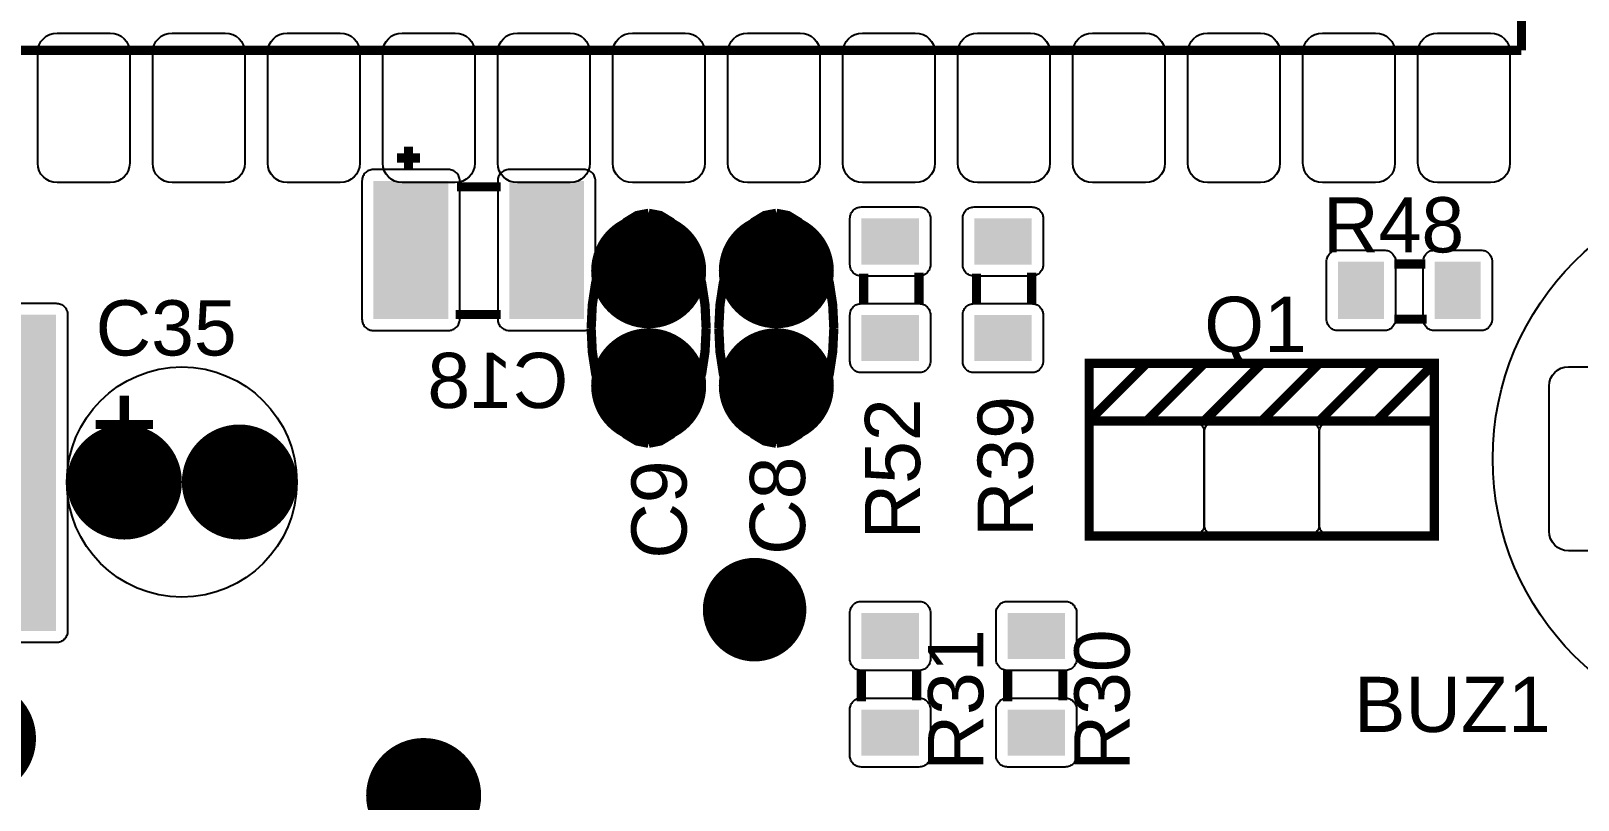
# Model space of a CAD drawing. Header units: inches. Extents: x -2.05 to 2.05, y -1.97 to 1.97.
# Drawn here: x -0.696 to 0.649, y -1.004 to -0.335 of the extents above; entities that cross this region are included whole.
import ezdxf

# ---------------------------------------------------------------- set-up
doc = ezdxf.new("R2010")
doc.units = ezdxf.units.IN
doc.layers.get('0').update_dxf_attribs({"linetype": 'CONTINUOUS'})

# ---------------------------------------------------------------- blocks, each defined once
blk = doc.blocks.new('RPAD')
blk.add_trace([(-0.5, -0.5), (-0.5, 0.5), (0.5, -0.5), (0.5, 0.5)])
blk = doc.blocks.new('EPAD')
at = {"const_width": 0.5}
blk.add_lwpolyline([(-0.25, 0, 1), (0.25, 0, 1)], format="xyb", close=True, dxfattribs=at)

msp = doc.modelspace()

# ---------------------------------------------------------------- linework, layer by layer
at = {"const_width": 0.008}
for points in [[(0.599941, 0.147896), (0.599941, -0.352104)], [(0.599941, 0.147896), (0.599941, -0.352104)], [(0.599941, 0.147896), (0.599941, -0.352104)], [(-1.400059, -0.352104), (0.599941, -0.352104)], [(-1.400059, -0.352104), (0.599941, -0.352104)], [(-1.400059, -0.352104), (0.599941, -0.352104)], [(-0.357626, -0.445766), (-0.377626, -0.445766)], [(-0.357626, -0.445766), (-0.377626, -0.445766)], [(-0.357626, -0.445766), (-0.377626, -0.445766)], [(-0.367626, -0.455766), (-0.367626, -0.435766)], [(-0.367626, -0.455766), (-0.367626, -0.435766)], [(-0.367626, -0.455766), (-0.367626, -0.435766)], [(-0.287626, -0.470766), (-0.325626, -0.470766)], [(-0.287626, -0.470766), (-0.325626, -0.470766)], [(-0.287626, -0.470766), (-0.325626, -0.470766)], [(-0.158894, -0.493781), (-0.169081, -0.495781), (-0.178519, -0.501531), (-0.187019, -0.510657), (-0.194394, -0.522781), (-0.200456, -0.537531), (-0.205019, -0.554531), (-0.207894, -0.573406), (-0.208894, -0.593781)], [(-0.158894, -0.493781), (-0.169081, -0.495781), (-0.178519, -0.501531), (-0.187019, -0.510657), (-0.194394, -0.522781), (-0.200456, -0.537531), (-0.205019, -0.554531), (-0.207894, -0.573406), (-0.208894, -0.593781)], [(-0.158894, -0.493781), (-0.169081, -0.495781), (-0.178519, -0.501531), (-0.187019, -0.510657), (-0.194394, -0.522781), (-0.200456, -0.537531), (-0.205019, -0.554531), (-0.207894, -0.573406), (-0.208894, -0.593781)], [(-0.158894, -0.493781), (-0.148706, -0.495781), (-0.139269, -0.501531), (-0.130769, -0.510657), (-0.123394, -0.522781), (-0.117331, -0.537531), (-0.112769, -0.554531), (-0.109894, -0.573406), (-0.108894, -0.593781)], [(-0.158894, -0.493781), (-0.148706, -0.495781), (-0.139269, -0.501531), (-0.130769, -0.510657), (-0.123394, -0.522781), (-0.117331, -0.537531), (-0.112769, -0.554531), (-0.109894, -0.573406), (-0.108894, -0.593781)], [(-0.158894, -0.493781), (-0.148706, -0.495781), (-0.139269, -0.501531), (-0.130769, -0.510657), (-0.123394, -0.522781), (-0.117331, -0.537531), (-0.112769, -0.554531), (-0.109894, -0.573406), (-0.108894, -0.593781)], [(-0.047894, -0.493781), (-0.058081, -0.495781), (-0.067519, -0.501531), (-0.076019, -0.510657), (-0.083394, -0.522781), (-0.089456, -0.537531), (-0.094019, -0.554531), (-0.096894, -0.573406), (-0.097894, -0.593781)], [(-0.047894, -0.493781), (-0.058081, -0.495781), (-0.067519, -0.501531), (-0.076019, -0.510657), (-0.083394, -0.522781), (-0.089456, -0.537531), (-0.094019, -0.554531), (-0.096894, -0.573406), (-0.097894, -0.593781)], [(-0.047894, -0.493781), (-0.058081, -0.495781), (-0.067519, -0.501531), (-0.076019, -0.510657), (-0.083394, -0.522781), (-0.089456, -0.537531), (-0.094019, -0.554531), (-0.096894, -0.573406), (-0.097894, -0.593781)], [(-0.047894, -0.493781), (-0.037706, -0.495781), (-0.028269, -0.501531), (-0.019769, -0.510657), (-0.012394, -0.522781), (-0.006331, -0.537531), (-0.001769, -0.554531), (0.001106, -0.573406), (0.002106, -0.593781)], [(-0.047894, -0.493781), (-0.037706, -0.495781), (-0.028269, -0.501531), (-0.019769, -0.510657), (-0.012394, -0.522781), (-0.006331, -0.537531), (-0.001769, -0.554531), (0.001106, -0.573406), (0.002106, -0.593781)], [(-0.047894, -0.493781), (-0.037706, -0.495781), (-0.028269, -0.501531), (-0.019769, -0.510657), (-0.012394, -0.522781), (-0.006331, -0.537531), (-0.001769, -0.554531), (0.001106, -0.573406), (0.002106, -0.593781)], [(0.489469, -0.537829), (0.516469, -0.537829)], [(0.489469, -0.537829), (0.516469, -0.537829)], [(0.489469, -0.537829), (0.516469, -0.537829)], [(0.028106, -0.573348), (0.028106, -0.546348)], [(0.028106, -0.573348), (0.028106, -0.546348)], [(0.028106, -0.573348), (0.028106, -0.546348)], [(0.076106, -0.573348), (0.076106, -0.545348)], [(0.076106, -0.573348), (0.076106, -0.545348)], [(0.076106, -0.573348), (0.076106, -0.545348)], [(0.126106, -0.573348), (0.126106, -0.546348)], [(0.126106, -0.573348), (0.126106, -0.546348)], [(0.126106, -0.573348), (0.126106, -0.546348)], [(0.174106, -0.573348), (0.174106, -0.545348)], [(0.174106, -0.573348), (0.174106, -0.545348)], [(0.174106, -0.573348), (0.174106, -0.545348)], [(-0.287626, -0.581766), (-0.326626, -0.581766)], [(-0.287626, -0.581766), (-0.326626, -0.581766)], [(-0.287626, -0.581766), (-0.326626, -0.581766)], [(-0.158894, -0.693781), (-0.169081, -0.691781), (-0.178519, -0.686031), (-0.187019, -0.676906), (-0.194394, -0.664781), (-0.200456, -0.650031), (-0.205019, -0.633031), (-0.207894, -0.614157), (-0.208894, -0.593781)], [(-0.158894, -0.693781), (-0.169081, -0.691781), (-0.178519, -0.686031), (-0.187019, -0.676906), (-0.194394, -0.664781), (-0.200456, -0.650031), (-0.205019, -0.633031), (-0.207894, -0.614157), (-0.208894, -0.593781)], [(-0.158894, -0.693781), (-0.169081, -0.691781), (-0.178519, -0.686031), (-0.187019, -0.676906), (-0.194394, -0.664781), (-0.200456, -0.650031), (-0.205019, -0.633031), (-0.207894, -0.614157), (-0.208894, -0.593781)], [(-0.158894, -0.693781), (-0.148706, -0.691781), (-0.139269, -0.686031), (-0.130769, -0.676906), (-0.123394, -0.664781), (-0.117331, -0.650031), (-0.112769, -0.633031), (-0.109894, -0.614157), (-0.108894, -0.593781)], [(-0.158894, -0.693781), (-0.148706, -0.691781), (-0.139269, -0.686031), (-0.130769, -0.676906), (-0.123394, -0.664781), (-0.117331, -0.650031), (-0.112769, -0.633031), (-0.109894, -0.614157), (-0.108894, -0.593781)], [(-0.158894, -0.693781), (-0.148706, -0.691781), (-0.139269, -0.686031), (-0.130769, -0.676906), (-0.123394, -0.664781), (-0.117331, -0.650031), (-0.112769, -0.633031), (-0.109894, -0.614157), (-0.108894, -0.593781)], [(-0.047894, -0.693781), (-0.058081, -0.691781), (-0.067519, -0.686031), (-0.076019, -0.676906), (-0.083394, -0.664781), (-0.089456, -0.650031), (-0.094019, -0.633031), (-0.096894, -0.614157), (-0.097894, -0.593781)], [(-0.047894, -0.693781), (-0.058081, -0.691781), (-0.067519, -0.686031), (-0.076019, -0.676906), (-0.083394, -0.664781), (-0.089456, -0.650031), (-0.094019, -0.633031), (-0.096894, -0.614157), (-0.097894, -0.593781)], [(-0.047894, -0.693781), (-0.058081, -0.691781), (-0.067519, -0.686031), (-0.076019, -0.676906), (-0.083394, -0.664781), (-0.089456, -0.650031), (-0.094019, -0.633031), (-0.096894, -0.614157), (-0.097894, -0.593781)], [(-0.047894, -0.693781), (-0.037706, -0.691781), (-0.028269, -0.686031), (-0.019769, -0.676906), (-0.012394, -0.664781), (-0.006331, -0.650031), (-0.001769, -0.633031), (0.001106, -0.614157), (0.002106, -0.593781)], [(-0.047894, -0.693781), (-0.037706, -0.691781), (-0.028269, -0.686031), (-0.019769, -0.676906), (-0.012394, -0.664781), (-0.006331, -0.650031), (-0.001769, -0.633031), (0.001106, -0.614157), (0.002106, -0.593781)], [(-0.047894, -0.693781), (-0.037706, -0.691781), (-0.028269, -0.686031), (-0.019769, -0.676906), (-0.012394, -0.664781), (-0.006331, -0.650031), (-0.001769, -0.633031), (0.001106, -0.614157), (0.002106, -0.593781)], [(0.489469, -0.585829), (0.517469, -0.585829)], [(0.489469, -0.585829), (0.517469, -0.585829)], [(0.489469, -0.585829), (0.517469, -0.585829)], [(0.224106, -0.674348), (0.224106, -0.624348), (0.524106, -0.624348), (0.524106, -0.674348)], [(0.224106, -0.674348), (0.274106, -0.624348)], [(0.224106, -0.674348), (0.224106, -0.624348), (0.524106, -0.624348), (0.524106, -0.674348)], [(0.224106, -0.674348), (0.274106, -0.624348)], [(0.224106, -0.674348), (0.224106, -0.624348), (0.524106, -0.624348), (0.524106, -0.674348)], [(0.224106, -0.674348), (0.274106, -0.624348)], [(0.274106, -0.674348), (0.324106, -0.624348)], [(0.274106, -0.674348), (0.324106, -0.624348)], [(0.274106, -0.674348), (0.324106, -0.624348)], [(0.324106, -0.674348), (0.374106, -0.624348)], [(0.324106, -0.674348), (0.374106, -0.624348)], [(0.324106, -0.674348), (0.374106, -0.624348)], [(0.374106, -0.674348), (0.424106, -0.624348)], [(0.374106, -0.674348), (0.424106, -0.624348)], [(0.374106, -0.674348), (0.424106, -0.624348)], [(0.424106, -0.674348), (0.474106, -0.624348)], [(0.424106, -0.674348), (0.474106, -0.624348)], [(0.424106, -0.674348), (0.474106, -0.624348)], [(0.474106, -0.674348), (0.524106, -0.624348)], [(0.474106, -0.674348), (0.524106, -0.624348)], [(0.474106, -0.674348), (0.524106, -0.624348)], [(-0.614697, -0.652443), (-0.614697, -0.702443)], [(-0.614697, -0.652443), (-0.614697, -0.702443)], [(-0.614697, -0.652443), (-0.614697, -0.702443)], [(0.224106, -0.774348), (0.524106, -0.774348), (0.524106, -0.674348), (0.224106, -0.674348), (0.224106, -0.774348)], [(0.224106, -0.774348), (0.524106, -0.774348), (0.524106, -0.674348), (0.224106, -0.674348), (0.224106, -0.774348)], [(0.224106, -0.774348), (0.524106, -0.774348), (0.524106, -0.674348), (0.224106, -0.674348), (0.224106, -0.774348)], [(-0.639697, -0.677443), (-0.589697, -0.677443)], [(-0.639697, -0.677443), (-0.589697, -0.677443)], [(-0.639697, -0.677443), (-0.589697, -0.677443)], [(0.026043, -0.890215), (0.026043, -0.918215)], [(0.026043, -0.890215), (0.026043, -0.918215)], [(0.026043, -0.890215), (0.026043, -0.918215)], [(0.074043, -0.890215), (0.074043, -0.917215)], [(0.074043, -0.890215), (0.074043, -0.917215)], [(0.074043, -0.890215), (0.074043, -0.917215)], [(0.153154, -0.890215), (0.153154, -0.918215)], [(0.153154, -0.890215), (0.153154, -0.918215)], [(0.153154, -0.890215), (0.153154, -0.918215)], [(0.201154, -0.890215), (0.201154, -0.917215)], [(0.201154, -0.890215), (0.201154, -0.917215)], [(0.201154, -0.890215), (0.201154, -0.917215)]]:
    msp.add_lwpolyline(points, dxfattribs=at)
for points in [[(-0.673059, -0.337104), (-0.627059, -0.337104), (-0.623583, -0.337443), (-0.620369, -0.338416), (-0.617478, -0.339962), (-0.614973, -0.342019), (-0.612917, -0.344523), (-0.61137, -0.347414), (-0.610397, -0.350628), (-0.610059, -0.354104), (-0.610059, -0.450104), (-0.610397, -0.45358), (-0.61137, -0.456794), (-0.612917, -0.459685), (-0.614973, -0.46219), (-0.617478, -0.464247), (-0.620369, -0.465793), (-0.623583, -0.466766), (-0.627059, -0.467104), (-0.673059, -0.467104), (-0.676535, -0.466766), (-0.679749, -0.465793), (-0.68264, -0.464247), (-0.685145, -0.46219), (-0.687202, -0.459685), (-0.688748, -0.456794), (-0.689721, -0.45358), (-0.690059, -0.450104), (-0.690059, -0.354104), (-0.689721, -0.350628), (-0.688748, -0.347414), (-0.687202, -0.344523), (-0.685145, -0.342019), (-0.68264, -0.339962), (-0.679749, -0.338416), (-0.676535, -0.337443), (-0.673059, -0.337104)], [(-0.573059, -0.337104), (-0.527059, -0.337104), (-0.523583, -0.337443), (-0.520369, -0.338416), (-0.517478, -0.339962), (-0.514973, -0.342019), (-0.512917, -0.344523), (-0.51137, -0.347414), (-0.510397, -0.350628), (-0.510059, -0.354104), (-0.510059, -0.450104), (-0.510397, -0.45358), (-0.51137, -0.456794), (-0.512917, -0.459685), (-0.514973, -0.46219), (-0.517478, -0.464247), (-0.520369, -0.465793), (-0.523583, -0.466766), (-0.527059, -0.467104), (-0.573059, -0.467104), (-0.576535, -0.466766), (-0.579749, -0.465793), (-0.58264, -0.464247), (-0.585145, -0.46219), (-0.587202, -0.459685), (-0.588748, -0.456794), (-0.589721, -0.45358), (-0.590059, -0.450104), (-0.590059, -0.354104), (-0.589721, -0.350628), (-0.588748, -0.347414), (-0.587202, -0.344523), (-0.585145, -0.342019), (-0.58264, -0.339962), (-0.579749, -0.338416), (-0.576535, -0.337443), (-0.573059, -0.337104)], [(-0.473059, -0.337104), (-0.427059, -0.337104), (-0.423583, -0.337443), (-0.420369, -0.338416), (-0.417478, -0.339962), (-0.414973, -0.342019), (-0.412917, -0.344523), (-0.41137, -0.347414), (-0.410397, -0.350628), (-0.410059, -0.354104), (-0.410059, -0.450104), (-0.410397, -0.45358), (-0.41137, -0.456794), (-0.412917, -0.459685), (-0.414973, -0.46219), (-0.417478, -0.464247), (-0.420369, -0.465793), (-0.423583, -0.466766), (-0.427059, -0.467104), (-0.473059, -0.467104), (-0.476535, -0.466766), (-0.479749, -0.465793), (-0.48264, -0.464247), (-0.485145, -0.46219), (-0.487202, -0.459685), (-0.488748, -0.456794), (-0.489721, -0.45358), (-0.490059, -0.450104), (-0.490059, -0.354104), (-0.489721, -0.350628), (-0.488748, -0.347414), (-0.487202, -0.344523), (-0.485145, -0.342019), (-0.48264, -0.339962), (-0.479749, -0.338416), (-0.476535, -0.337443), (-0.473059, -0.337104)], [(-0.373059, -0.337104), (-0.327059, -0.337104), (-0.323583, -0.337443), (-0.320369, -0.338416), (-0.317478, -0.339962), (-0.314973, -0.342019), (-0.312917, -0.344523), (-0.31137, -0.347414), (-0.310397, -0.350628), (-0.310059, -0.354104), (-0.310059, -0.450104), (-0.310397, -0.45358), (-0.31137, -0.456794), (-0.312917, -0.459685), (-0.314973, -0.46219), (-0.317478, -0.464247), (-0.320369, -0.465793), (-0.323583, -0.466766), (-0.327059, -0.467104), (-0.373059, -0.467104), (-0.376535, -0.466766), (-0.379749, -0.465793), (-0.38264, -0.464247), (-0.385145, -0.46219), (-0.387202, -0.459685), (-0.388748, -0.456794), (-0.389721, -0.45358), (-0.390059, -0.450104), (-0.390059, -0.354104), (-0.389721, -0.350628), (-0.388748, -0.347414), (-0.387202, -0.344523), (-0.385145, -0.342019), (-0.38264, -0.339962), (-0.379749, -0.338416), (-0.376535, -0.337443), (-0.373059, -0.337104)], [(-0.273059, -0.337104), (-0.227059, -0.337104), (-0.223583, -0.337443), (-0.220369, -0.338416), (-0.217478, -0.339962), (-0.214973, -0.342019), (-0.212917, -0.344523), (-0.21137, -0.347414), (-0.210397, -0.350628), (-0.210059, -0.354104), (-0.210059, -0.450104), (-0.210397, -0.45358), (-0.21137, -0.456794), (-0.212917, -0.459685), (-0.214973, -0.46219), (-0.217478, -0.464247), (-0.220369, -0.465793), (-0.223583, -0.466766), (-0.227059, -0.467104), (-0.273059, -0.467104), (-0.276535, -0.466766), (-0.279749, -0.465793), (-0.28264, -0.464247), (-0.285145, -0.46219), (-0.287202, -0.459685), (-0.288748, -0.456794), (-0.289721, -0.45358), (-0.290059, -0.450104), (-0.290059, -0.354104), (-0.289721, -0.350628), (-0.288748, -0.347414), (-0.287202, -0.344523), (-0.285145, -0.342019), (-0.28264, -0.339962), (-0.279749, -0.338416), (-0.276535, -0.337443), (-0.273059, -0.337104)], [(-0.173059, -0.337104), (-0.127059, -0.337104), (-0.123583, -0.337443), (-0.120369, -0.338416), (-0.117478, -0.339962), (-0.114973, -0.342019), (-0.112917, -0.344523), (-0.11137, -0.347414), (-0.110397, -0.350628), (-0.110059, -0.354104), (-0.110059, -0.450104), (-0.110397, -0.45358), (-0.11137, -0.456794), (-0.112917, -0.459685), (-0.114973, -0.46219), (-0.117478, -0.464247), (-0.120369, -0.465793), (-0.123583, -0.466766), (-0.127059, -0.467104), (-0.173059, -0.467104), (-0.176535, -0.466766), (-0.179749, -0.465793), (-0.18264, -0.464247), (-0.185145, -0.46219), (-0.187202, -0.459685), (-0.188748, -0.456794), (-0.189721, -0.45358), (-0.190059, -0.450104), (-0.190059, -0.354104), (-0.189721, -0.350628), (-0.188748, -0.347414), (-0.187202, -0.344523), (-0.185145, -0.342019), (-0.18264, -0.339962), (-0.179749, -0.338416), (-0.176535, -0.337443), (-0.173059, -0.337104)], [(-0.073059, -0.337104), (-0.027059, -0.337104), (-0.023583, -0.337443), (-0.020369, -0.338416), (-0.017478, -0.339962), (-0.014973, -0.342019), (-0.012917, -0.344523), (-0.01137, -0.347414), (-0.010397, -0.350628), (-0.010059, -0.354104), (-0.010059, -0.450104), (-0.010397, -0.45358), (-0.01137, -0.456794), (-0.012917, -0.459685), (-0.014973, -0.46219), (-0.017478, -0.464247), (-0.020369, -0.465793), (-0.023583, -0.466766), (-0.027059, -0.467104), (-0.073059, -0.467104), (-0.076535, -0.466766), (-0.079749, -0.465793), (-0.08264, -0.464247), (-0.085145, -0.46219), (-0.087202, -0.459685), (-0.088748, -0.456794), (-0.089721, -0.45358), (-0.090059, -0.450104), (-0.090059, -0.354104), (-0.089721, -0.350628), (-0.088748, -0.347414), (-0.087202, -0.344523), (-0.085145, -0.342019), (-0.08264, -0.339962), (-0.079749, -0.338416), (-0.076535, -0.337443), (-0.073059, -0.337104)], [(0.026941, -0.337104), (0.072941, -0.337104), (0.076417, -0.337443), (0.079631, -0.338416), (0.082522, -0.339962), (0.085027, -0.342019), (0.087083, -0.344523), (0.08863, -0.347414), (0.089603, -0.350628), (0.089941, -0.354104), (0.089941, -0.450104), (0.089603, -0.45358), (0.08863, -0.456794), (0.087083, -0.459685), (0.085027, -0.46219), (0.082522, -0.464247), (0.079631, -0.465793), (0.076417, -0.466766), (0.072941, -0.467104), (0.026941, -0.467104), (0.023465, -0.466766), (0.020251, -0.465793), (0.01736, -0.464247), (0.014855, -0.46219), (0.012798, -0.459685), (0.011252, -0.456794), (0.010279, -0.45358), (0.009941, -0.450104), (0.009941, -0.354104), (0.010279, -0.350628), (0.011252, -0.347414), (0.012798, -0.344523), (0.014855, -0.342019), (0.01736, -0.339962), (0.020251, -0.338416), (0.023465, -0.337443), (0.026941, -0.337104)], [(0.126941, -0.337104), (0.172941, -0.337104), (0.176417, -0.337443), (0.179631, -0.338416), (0.182522, -0.339962), (0.185027, -0.342019), (0.187083, -0.344523), (0.18863, -0.347414), (0.189603, -0.350628), (0.189941, -0.354104), (0.189941, -0.450104), (0.189603, -0.45358), (0.18863, -0.456794), (0.187083, -0.459685), (0.185027, -0.46219), (0.182522, -0.464247), (0.179631, -0.465793), (0.176417, -0.466766), (0.172941, -0.467104), (0.126941, -0.467104), (0.123465, -0.466766), (0.120251, -0.465793), (0.11736, -0.464247), (0.114855, -0.46219), (0.112798, -0.459685), (0.111252, -0.456794), (0.110279, -0.45358), (0.109941, -0.450104), (0.109941, -0.354104), (0.110279, -0.350628), (0.111252, -0.347414), (0.112798, -0.344523), (0.114855, -0.342019), (0.11736, -0.339962), (0.120251, -0.338416), (0.123465, -0.337443), (0.126941, -0.337104)], [(0.226941, -0.337104), (0.272941, -0.337104), (0.276417, -0.337443), (0.279631, -0.338416), (0.282522, -0.339962), (0.285027, -0.342019), (0.287083, -0.344523), (0.28863, -0.347414), (0.289603, -0.350628), (0.289941, -0.354104), (0.289941, -0.450104), (0.289603, -0.45358), (0.28863, -0.456794), (0.287083, -0.459685), (0.285027, -0.46219), (0.282522, -0.464247), (0.279631, -0.465793), (0.276417, -0.466766), (0.272941, -0.467104), (0.226941, -0.467104), (0.223465, -0.466766), (0.220251, -0.465793), (0.21736, -0.464247), (0.214855, -0.46219), (0.212798, -0.459685), (0.211252, -0.456794), (0.210279, -0.45358), (0.209941, -0.450104), (0.209941, -0.354104), (0.210279, -0.350628), (0.211252, -0.347414), (0.212798, -0.344523), (0.214855, -0.342019), (0.21736, -0.339962), (0.220251, -0.338416), (0.223465, -0.337443), (0.226941, -0.337104)], [(0.326941, -0.337104), (0.372941, -0.337104), (0.376417, -0.337443), (0.379631, -0.338416), (0.382522, -0.339962), (0.385027, -0.342019), (0.387083, -0.344523), (0.38863, -0.347414), (0.389603, -0.350628), (0.389941, -0.354104), (0.389941, -0.450104), (0.389603, -0.45358), (0.38863, -0.456794), (0.387083, -0.459685), (0.385027, -0.46219), (0.382522, -0.464247), (0.379631, -0.465793), (0.376417, -0.466766), (0.372941, -0.467104), (0.326941, -0.467104), (0.323465, -0.466766), (0.320251, -0.465793), (0.31736, -0.464247), (0.314855, -0.46219), (0.312798, -0.459685), (0.311252, -0.456794), (0.310279, -0.45358), (0.309941, -0.450104), (0.309941, -0.354104), (0.310279, -0.350628), (0.311252, -0.347414), (0.312798, -0.344523), (0.314855, -0.342019), (0.31736, -0.339962), (0.320251, -0.338416), (0.323465, -0.337443), (0.326941, -0.337104)], [(0.426941, -0.337104), (0.472941, -0.337104), (0.476417, -0.337443), (0.479631, -0.338416), (0.482522, -0.339962), (0.485027, -0.342019), (0.487083, -0.344523), (0.48863, -0.347414), (0.489603, -0.350628), (0.489941, -0.354104), (0.489941, -0.450104), (0.489603, -0.45358), (0.48863, -0.456794), (0.487083, -0.459685), (0.485027, -0.46219), (0.482522, -0.464247), (0.479631, -0.465793), (0.476417, -0.466766), (0.472941, -0.467104), (0.426941, -0.467104), (0.423465, -0.466766), (0.420251, -0.465793), (0.41736, -0.464247), (0.414855, -0.46219), (0.412798, -0.459685), (0.411252, -0.456794), (0.410279, -0.45358), (0.409941, -0.450104), (0.409941, -0.354104), (0.410279, -0.350628), (0.411252, -0.347414), (0.412798, -0.344523), (0.414855, -0.342019), (0.41736, -0.339962), (0.420251, -0.338416), (0.423465, -0.337443), (0.426941, -0.337104)], [(0.526941, -0.337104), (0.572941, -0.337104), (0.576417, -0.337443), (0.579631, -0.338416), (0.582522, -0.339962), (0.585027, -0.342019), (0.587083, -0.344523), (0.58863, -0.347414), (0.589603, -0.350628), (0.589941, -0.354104), (0.589941, -0.450104), (0.589603, -0.45358), (0.58863, -0.456794), (0.587083, -0.459685), (0.585027, -0.46219), (0.582522, -0.464247), (0.579631, -0.465793), (0.576417, -0.466766), (0.572941, -0.467104), (0.526941, -0.467104), (0.523465, -0.466766), (0.520251, -0.465793), (0.51736, -0.464247), (0.514855, -0.46219), (0.512798, -0.459685), (0.511252, -0.456794), (0.510279, -0.45358), (0.509941, -0.450104), (0.509941, -0.354104), (0.510279, -0.350628), (0.511252, -0.347414), (0.512798, -0.344523), (0.514855, -0.342019), (0.51736, -0.339962), (0.520251, -0.338416), (0.523465, -0.337443), (0.526941, -0.337104)], [(-0.333126, -0.455766), (-0.398126, -0.455766), (-0.399165, -0.455816), (-0.40017, -0.455965), (-0.401137, -0.456207), (-0.402061, -0.456537), (-0.402938, -0.456952), (-0.403762, -0.457447), (-0.40453, -0.458016), (-0.405235, -0.458656), (-0.405876, -0.459363), (-0.406445, -0.46013), (-0.406939, -0.460954), (-0.407354, -0.46183), (-0.407685, -0.462754), (-0.407927, -0.463721), (-0.408076, -0.464726), (-0.408126, -0.465766), (-0.408126, -0.585766), (-0.408076, -0.586805), (-0.407927, -0.58781), (-0.407685, -0.588777), (-0.407354, -0.589701), (-0.406939, -0.590578), (-0.406445, -0.591402), (-0.405876, -0.592169), (-0.405235, -0.592875), (-0.40453, -0.593515), (-0.403762, -0.594085), (-0.402938, -0.59458), (-0.402061, -0.594994), (-0.401137, -0.595325), (-0.40017, -0.595567), (-0.399165, -0.595715), (-0.398126, -0.595766), (-0.333126, -0.595766), (-0.332087, -0.595715), (-0.331081, -0.595567), (-0.330115, -0.595325), (-0.329191, -0.594994), (-0.328314, -0.59458), (-0.32749, -0.594085), (-0.326722, -0.593515), (-0.326017, -0.592875), (-0.325376, -0.592169), (-0.324807, -0.591402), (-0.324313, -0.590578), (-0.323898, -0.589701), (-0.323567, -0.588777), (-0.323325, -0.58781), (-0.323176, -0.586805), (-0.323126, -0.585766), (-0.323126, -0.465766), (-0.323176, -0.464726), (-0.323325, -0.463721), (-0.323567, -0.462754), (-0.323898, -0.46183), (-0.324313, -0.460954), (-0.324807, -0.46013), (-0.325376, -0.459363), (-0.326017, -0.458656), (-0.326722, -0.458016), (-0.32749, -0.457447), (-0.328314, -0.456952), (-0.329191, -0.456537), (-0.330115, -0.456207), (-0.331081, -0.455965), (-0.332087, -0.455816), (-0.333126, -0.455766)], [(-0.215126, -0.455766), (-0.280126, -0.455766), (-0.281165, -0.455816), (-0.28217, -0.455965), (-0.283137, -0.456207), (-0.284061, -0.456537), (-0.284938, -0.456952), (-0.285762, -0.457447), (-0.28653, -0.458016), (-0.287235, -0.458656), (-0.287876, -0.459363), (-0.288445, -0.46013), (-0.288939, -0.460954), (-0.289354, -0.46183), (-0.289685, -0.462754), (-0.289927, -0.463721), (-0.290076, -0.464726), (-0.290126, -0.465766), (-0.290126, -0.585766), (-0.290076, -0.586805), (-0.289927, -0.58781), (-0.289685, -0.588777), (-0.289354, -0.589701), (-0.288939, -0.590578), (-0.288445, -0.591402), (-0.287876, -0.592169), (-0.287235, -0.592875), (-0.28653, -0.593515), (-0.285762, -0.594085), (-0.284938, -0.59458), (-0.284061, -0.594994), (-0.283137, -0.595325), (-0.28217, -0.595567), (-0.281165, -0.595715), (-0.280126, -0.595766), (-0.215126, -0.595766), (-0.214087, -0.595715), (-0.213081, -0.595567), (-0.212115, -0.595325), (-0.211191, -0.594994), (-0.210314, -0.59458), (-0.20949, -0.594085), (-0.208722, -0.593515), (-0.208017, -0.592875), (-0.207376, -0.592169), (-0.206807, -0.591402), (-0.206313, -0.590578), (-0.205898, -0.589701), (-0.205567, -0.588777), (-0.205325, -0.58781), (-0.205176, -0.586805), (-0.205126, -0.585766), (-0.205126, -0.465766), (-0.205176, -0.464726), (-0.205325, -0.463721), (-0.205567, -0.462754), (-0.205898, -0.46183), (-0.206313, -0.460954), (-0.206807, -0.46013), (-0.207376, -0.459363), (-0.208017, -0.458656), (-0.208722, -0.458016), (-0.20949, -0.457447), (-0.210314, -0.456952), (-0.211191, -0.456537), (-0.212115, -0.456207), (-0.213081, -0.455965), (-0.214087, -0.455816), (-0.215126, -0.455766)], [(0.016106, -0.538348), (0.016106, -0.498348), (0.016157, -0.497309), (0.016305, -0.496304), (0.016547, -0.495337), (0.016878, -0.494413), (0.017293, -0.493537), (0.017787, -0.492713), (0.018357, -0.491945), (0.018997, -0.491239), (0.019703, -0.490599), (0.02047, -0.49003), (0.021294, -0.489535), (0.022171, -0.48912), (0.023095, -0.488789), (0.024062, -0.488547), (0.025067, -0.488399), (0.026106, -0.488348), (0.076106, -0.488348), (0.077146, -0.488399), (0.078151, -0.488547), (0.079118, -0.488789), (0.080042, -0.48912), (0.080918, -0.489535), (0.081742, -0.49003), (0.082509, -0.490599), (0.083216, -0.491239), (0.083856, -0.491945), (0.084425, -0.492713), (0.08492, -0.493537), (0.085335, -0.494413), (0.085665, -0.495337), (0.085907, -0.496304), (0.086056, -0.497309), (0.086106, -0.498348), (0.086106, -0.538348), (0.086056, -0.539388), (0.085907, -0.540393), (0.085665, -0.54136), (0.085335, -0.542284), (0.08492, -0.54316), (0.084425, -0.543984), (0.083856, -0.544752), (0.083216, -0.545458), (0.082509, -0.546098), (0.081742, -0.546667), (0.080918, -0.547162), (0.080042, -0.547577), (0.079118, -0.547907), (0.078151, -0.54815), (0.077146, -0.548298), (0.076106, -0.548348), (0.026106, -0.548348), (0.025067, -0.548298), (0.024062, -0.54815), (0.023095, -0.547907), (0.022171, -0.547577), (0.021294, -0.547162), (0.02047, -0.546667), (0.019703, -0.546098), (0.018997, -0.545458), (0.018357, -0.544752), (0.017787, -0.543984), (0.017293, -0.54316), (0.016878, -0.542284), (0.016547, -0.54136), (0.016305, -0.540393), (0.016157, -0.539388), (0.016106, -0.538348)], [(0.114106, -0.538348), (0.114106, -0.498348), (0.114157, -0.497309), (0.114305, -0.496304), (0.114547, -0.495337), (0.114878, -0.494413), (0.115293, -0.493537), (0.115787, -0.492713), (0.116357, -0.491945), (0.116997, -0.491239), (0.117703, -0.490599), (0.11847, -0.49003), (0.119294, -0.489535), (0.120171, -0.48912), (0.121095, -0.488789), (0.122062, -0.488547), (0.123067, -0.488399), (0.124106, -0.488348), (0.174106, -0.488348), (0.175146, -0.488399), (0.176151, -0.488547), (0.177118, -0.488789), (0.178042, -0.48912), (0.178918, -0.489535), (0.179742, -0.49003), (0.180509, -0.490599), (0.181216, -0.491239), (0.181856, -0.491945), (0.182425, -0.492713), (0.18292, -0.493537), (0.183335, -0.494413), (0.183665, -0.495337), (0.183907, -0.496304), (0.184056, -0.497309), (0.184106, -0.498348), (0.184106, -0.538348), (0.184056, -0.539388), (0.183907, -0.540393), (0.183665, -0.54136), (0.183335, -0.542284), (0.18292, -0.54316), (0.182425, -0.543984), (0.181856, -0.544752), (0.181216, -0.545458), (0.180509, -0.546098), (0.179742, -0.546667), (0.178918, -0.547162), (0.178042, -0.547577), (0.177118, -0.547907), (0.176151, -0.54815), (0.175146, -0.548298), (0.174106, -0.548348), (0.124106, -0.548348), (0.123067, -0.548298), (0.122062, -0.54815), (0.121095, -0.547907), (0.120171, -0.547577), (0.119294, -0.547162), (0.11847, -0.546667), (0.117703, -0.546098), (0.116997, -0.545458), (0.116357, -0.544752), (0.115787, -0.543984), (0.115293, -0.54316), (0.114878, -0.542284), (0.114547, -0.54136), (0.114305, -0.540393), (0.114157, -0.539388), (0.114106, -0.538348)], [(0.440469, -0.525829), (0.480469, -0.525829), (0.481508, -0.525879), (0.482513, -0.526028), (0.48348, -0.52627), (0.484404, -0.5266), (0.48528, -0.527015), (0.486104, -0.52751), (0.486872, -0.528079), (0.487578, -0.528719), (0.488218, -0.529426), (0.488787, -0.530193), (0.489282, -0.531017), (0.489697, -0.531893), (0.490028, -0.532817), (0.49027, -0.533784), (0.490418, -0.534789), (0.490469, -0.535829), (0.490469, -0.585829), (0.490418, -0.586868), (0.49027, -0.587873), (0.490028, -0.58884), (0.489697, -0.589764), (0.489282, -0.590641), (0.488787, -0.591465), (0.488218, -0.592232), (0.487578, -0.592938), (0.486872, -0.593578), (0.486104, -0.594148), (0.48528, -0.594643), (0.484404, -0.595057), (0.48348, -0.595388), (0.482513, -0.59563), (0.481508, -0.595778), (0.480469, -0.595829), (0.440469, -0.595829), (0.439429, -0.595778), (0.438424, -0.59563), (0.437457, -0.595388), (0.436533, -0.595057), (0.435657, -0.594643), (0.434833, -0.594148), (0.434065, -0.593578), (0.433359, -0.592938), (0.432719, -0.592232), (0.43215, -0.591465), (0.431655, -0.590641), (0.43124, -0.589764), (0.430909, -0.58884), (0.430667, -0.587873), (0.430519, -0.586868), (0.430469, -0.585829), (0.430469, -0.535829), (0.430519, -0.534789), (0.430667, -0.533784), (0.430909, -0.532817), (0.43124, -0.531893), (0.431655, -0.531017), (0.43215, -0.530193), (0.432719, -0.529426), (0.433359, -0.528719), (0.434065, -0.528079), (0.434833, -0.52751), (0.435657, -0.527015), (0.436533, -0.5266), (0.437457, -0.52627), (0.438424, -0.526028), (0.439429, -0.525879), (0.440469, -0.525829)], [(0.524469, -0.525829), (0.564469, -0.525829), (0.565508, -0.525879), (0.566513, -0.526028), (0.56748, -0.52627), (0.568404, -0.5266), (0.56928, -0.527015), (0.570104, -0.52751), (0.570872, -0.528079), (0.571578, -0.528719), (0.572218, -0.529426), (0.572787, -0.530193), (0.573282, -0.531017), (0.573697, -0.531893), (0.574028, -0.532817), (0.57427, -0.533784), (0.574418, -0.534789), (0.574469, -0.535829), (0.574469, -0.585829), (0.574418, -0.586868), (0.57427, -0.587873), (0.574028, -0.58884), (0.573697, -0.589764), (0.573282, -0.590641), (0.572787, -0.591465), (0.572218, -0.592232), (0.571578, -0.592938), (0.570872, -0.593578), (0.570104, -0.594148), (0.56928, -0.594643), (0.568404, -0.595057), (0.56748, -0.595388), (0.566513, -0.59563), (0.565508, -0.595778), (0.564469, -0.595829), (0.524469, -0.595829), (0.523429, -0.595778), (0.522424, -0.59563), (0.521457, -0.595388), (0.520533, -0.595057), (0.519657, -0.594643), (0.518833, -0.594148), (0.518065, -0.593578), (0.517359, -0.592938), (0.516719, -0.592232), (0.51615, -0.591465), (0.515655, -0.590641), (0.51524, -0.589764), (0.514909, -0.58884), (0.514667, -0.587873), (0.514519, -0.586868), (0.514469, -0.585829), (0.514469, -0.535829), (0.514519, -0.534789), (0.514667, -0.533784), (0.514909, -0.532817), (0.51524, -0.531893), (0.515655, -0.531017), (0.51615, -0.530193), (0.516719, -0.529426), (0.517359, -0.528719), (0.518065, -0.528079), (0.518833, -0.52751), (0.519657, -0.527015), (0.520533, -0.5266), (0.521457, -0.52627), (0.522424, -0.526028), (0.523429, -0.525879), (0.524469, -0.525829)], [(0.016106, -0.622348), (0.016106, -0.582348), (0.016157, -0.581309), (0.016305, -0.580304), (0.016547, -0.579337), (0.016878, -0.578413), (0.017293, -0.577537), (0.017787, -0.576713), (0.018357, -0.575945), (0.018997, -0.575239), (0.019703, -0.574599), (0.02047, -0.57403), (0.021294, -0.573535), (0.022171, -0.57312), (0.023095, -0.572789), (0.024062, -0.572547), (0.025067, -0.572399), (0.026106, -0.572348), (0.076106, -0.572348), (0.077146, -0.572399), (0.078151, -0.572547), (0.079118, -0.572789), (0.080042, -0.57312), (0.080918, -0.573535), (0.081742, -0.57403), (0.082509, -0.574599), (0.083216, -0.575239), (0.083856, -0.575945), (0.084425, -0.576713), (0.08492, -0.577537), (0.085335, -0.578413), (0.085665, -0.579337), (0.085907, -0.580304), (0.086056, -0.581309), (0.086106, -0.582348), (0.086106, -0.622348), (0.086056, -0.623388), (0.085907, -0.624393), (0.085665, -0.62536), (0.085335, -0.626284), (0.08492, -0.62716), (0.084425, -0.627984), (0.083856, -0.628752), (0.083216, -0.629458), (0.082509, -0.630098), (0.081742, -0.630667), (0.080918, -0.631162), (0.080042, -0.631577), (0.079118, -0.631907), (0.078151, -0.63215), (0.077146, -0.632298), (0.076106, -0.632348), (0.026106, -0.632348), (0.025067, -0.632298), (0.024062, -0.63215), (0.023095, -0.631907), (0.022171, -0.631577), (0.021294, -0.631162), (0.02047, -0.630667), (0.019703, -0.630098), (0.018997, -0.629458), (0.018357, -0.628752), (0.017787, -0.627984), (0.017293, -0.62716), (0.016878, -0.626284), (0.016547, -0.62536), (0.016305, -0.624393), (0.016157, -0.623388), (0.016106, -0.622348)], [(0.114106, -0.622348), (0.114106, -0.582348), (0.114157, -0.581309), (0.114305, -0.580304), (0.114547, -0.579337), (0.114878, -0.578413), (0.115293, -0.577537), (0.115787, -0.576713), (0.116357, -0.575945), (0.116997, -0.575239), (0.117703, -0.574599), (0.11847, -0.57403), (0.119294, -0.573535), (0.120171, -0.57312), (0.121095, -0.572789), (0.122062, -0.572547), (0.123067, -0.572399), (0.124106, -0.572348), (0.174106, -0.572348), (0.175146, -0.572399), (0.176151, -0.572547), (0.177118, -0.572789), (0.178042, -0.57312), (0.178918, -0.573535), (0.179742, -0.57403), (0.180509, -0.574599), (0.181216, -0.575239), (0.181856, -0.575945), (0.182425, -0.576713), (0.18292, -0.577537), (0.183335, -0.578413), (0.183665, -0.579337), (0.183907, -0.580304), (0.184056, -0.581309), (0.184106, -0.582348), (0.184106, -0.622348), (0.184056, -0.623388), (0.183907, -0.624393), (0.183665, -0.62536), (0.183335, -0.626284), (0.18292, -0.62716), (0.182425, -0.627984), (0.181856, -0.628752), (0.181216, -0.629458), (0.180509, -0.630098), (0.179742, -0.630667), (0.178918, -0.631162), (0.178042, -0.631577), (0.177118, -0.631907), (0.176151, -0.63215), (0.175146, -0.632298), (0.174106, -0.632348), (0.124106, -0.632348), (0.123067, -0.632298), (0.122062, -0.63215), (0.121095, -0.631907), (0.120171, -0.631577), (0.119294, -0.631162), (0.11847, -0.630667), (0.117703, -0.630098), (0.116997, -0.629458), (0.116357, -0.628752), (0.115787, -0.627984), (0.115293, -0.62716), (0.114878, -0.626284), (0.114547, -0.62536), (0.114305, -0.624393), (0.114157, -0.623388), (0.114106, -0.622348)], [(0.234106, -0.674348), (0.314106, -0.674348), (0.315146, -0.674399), (0.316151, -0.674547), (0.317118, -0.674789), (0.318042, -0.67512), (0.318918, -0.675535), (0.319742, -0.67603), (0.32051, -0.676599), (0.321216, -0.677239), (0.321856, -0.677945), (0.322425, -0.678713), (0.32292, -0.679537), (0.323335, -0.680413), (0.323665, -0.681337), (0.323907, -0.682304), (0.324056, -0.683309), (0.324106, -0.684348), (0.324106, -0.764348), (0.324056, -0.765388), (0.323907, -0.766393), (0.323665, -0.76736), (0.323335, -0.768284), (0.32292, -0.76916), (0.322425, -0.769984), (0.321856, -0.770752), (0.321216, -0.771458), (0.32051, -0.772098), (0.319742, -0.772667), (0.318918, -0.773162), (0.318042, -0.773577), (0.317118, -0.773907), (0.316151, -0.77415), (0.315146, -0.774298), (0.314106, -0.774348), (0.234106, -0.774348), (0.233067, -0.774298), (0.232062, -0.77415), (0.231095, -0.773907), (0.230171, -0.773577), (0.229294, -0.773162), (0.22847, -0.772667), (0.227703, -0.772098), (0.226997, -0.771458), (0.226357, -0.770752), (0.225787, -0.769984), (0.225293, -0.76916), (0.224878, -0.768284), (0.224547, -0.76736), (0.224305, -0.766393), (0.224157, -0.765388), (0.224106, -0.764348), (0.224106, -0.684348), (0.224157, -0.683309), (0.224305, -0.682304), (0.224547, -0.681337), (0.224878, -0.680413), (0.225293, -0.679537), (0.225787, -0.678713), (0.226357, -0.677945), (0.226997, -0.677239), (0.227703, -0.676599), (0.22847, -0.67603), (0.229294, -0.675535), (0.230171, -0.67512), (0.231095, -0.674789), (0.232062, -0.674547), (0.233067, -0.674399), (0.234106, -0.674348)], [(0.334106, -0.674348), (0.414106, -0.674348), (0.415146, -0.674399), (0.416151, -0.674547), (0.417118, -0.674789), (0.418042, -0.67512), (0.418918, -0.675535), (0.419742, -0.67603), (0.42051, -0.676599), (0.421216, -0.677239), (0.421856, -0.677945), (0.422425, -0.678713), (0.42292, -0.679537), (0.423335, -0.680413), (0.423665, -0.681337), (0.423907, -0.682304), (0.424056, -0.683309), (0.424106, -0.684348), (0.424106, -0.764348), (0.424056, -0.765388), (0.423907, -0.766393), (0.423665, -0.76736), (0.423335, -0.768284), (0.42292, -0.76916), (0.422425, -0.769984), (0.421856, -0.770752), (0.421216, -0.771458), (0.42051, -0.772098), (0.419742, -0.772667), (0.418918, -0.773162), (0.418042, -0.773577), (0.417118, -0.773907), (0.416151, -0.77415), (0.415146, -0.774298), (0.414106, -0.774348), (0.334106, -0.774348), (0.333067, -0.774298), (0.332062, -0.77415), (0.331095, -0.773907), (0.330171, -0.773577), (0.329294, -0.773162), (0.32847, -0.772667), (0.327703, -0.772098), (0.326997, -0.771458), (0.326357, -0.770752), (0.325787, -0.769984), (0.325293, -0.76916), (0.324878, -0.768284), (0.324547, -0.76736), (0.324305, -0.766393), (0.324157, -0.765388), (0.324106, -0.764348), (0.324106, -0.684348), (0.324157, -0.683309), (0.324305, -0.682304), (0.324547, -0.681337), (0.324878, -0.680413), (0.325293, -0.679537), (0.325787, -0.678713), (0.326357, -0.677945), (0.326997, -0.677239), (0.327703, -0.676599), (0.32847, -0.67603), (0.329294, -0.675535), (0.330171, -0.67512), (0.331095, -0.674789), (0.332062, -0.674547), (0.333067, -0.674399), (0.334106, -0.674348)], [(0.434106, -0.674348), (0.514106, -0.674348), (0.515146, -0.674399), (0.516151, -0.674547), (0.517118, -0.674789), (0.518042, -0.67512), (0.518918, -0.675535), (0.519742, -0.67603), (0.52051, -0.676599), (0.521216, -0.677239), (0.521856, -0.677945), (0.522425, -0.678713), (0.52292, -0.679537), (0.523335, -0.680413), (0.523665, -0.681337), (0.523907, -0.682304), (0.524056, -0.683309), (0.524106, -0.684348), (0.524106, -0.764348), (0.524056, -0.765388), (0.523907, -0.766393), (0.523665, -0.76736), (0.523335, -0.768284), (0.52292, -0.76916), (0.522425, -0.769984), (0.521856, -0.770752), (0.521216, -0.771458), (0.52051, -0.772098), (0.519742, -0.772667), (0.518918, -0.773162), (0.518042, -0.773577), (0.517118, -0.773907), (0.516151, -0.77415), (0.515146, -0.774298), (0.514106, -0.774348), (0.434106, -0.774348), (0.433067, -0.774298), (0.432062, -0.77415), (0.431095, -0.773907), (0.430171, -0.773577), (0.429294, -0.773162), (0.42847, -0.772667), (0.427703, -0.772098), (0.426997, -0.771458), (0.426357, -0.770752), (0.425787, -0.769984), (0.425293, -0.76916), (0.424878, -0.768284), (0.424547, -0.76736), (0.424305, -0.766393), (0.424157, -0.765388), (0.424106, -0.764348), (0.424106, -0.684348), (0.424157, -0.683309), (0.424305, -0.682304), (0.424547, -0.681337), (0.424878, -0.680413), (0.425293, -0.679537), (0.425787, -0.678713), (0.426357, -0.677945), (0.426997, -0.677239), (0.427703, -0.676599), (0.42847, -0.67603), (0.429294, -0.675535), (0.430171, -0.67512), (0.431095, -0.674789), (0.432062, -0.674547), (0.433067, -0.674399), (0.434106, -0.674348)], [(0.086043, -0.841215), (0.086043, -0.881215), (0.085993, -0.882254), (0.085844, -0.883259), (0.085602, -0.884226), (0.085272, -0.88515), (0.084857, -0.886026), (0.084362, -0.88685), (0.083793, -0.887618), (0.083153, -0.888324), (0.082446, -0.888964), (0.081679, -0.889533), (0.080855, -0.890028), (0.079979, -0.890443), (0.079055, -0.890774), (0.078088, -0.891016), (0.077083, -0.891164), (0.076043, -0.891215), (0.026043, -0.891215), (0.025004, -0.891164), (0.023999, -0.891016), (0.023032, -0.890774), (0.022108, -0.890443), (0.021231, -0.890028), (0.020407, -0.889533), (0.01964, -0.888964), (0.018934, -0.888324), (0.018294, -0.887618), (0.017724, -0.88685), (0.01723, -0.886026), (0.016815, -0.88515), (0.016484, -0.884226), (0.016242, -0.883259), (0.016094, -0.882254), (0.016043, -0.881215), (0.016043, -0.841215), (0.016094, -0.840175), (0.016242, -0.83917), (0.016484, -0.838203), (0.016815, -0.837279), (0.01723, -0.836403), (0.017724, -0.835579), (0.018294, -0.834811), (0.018934, -0.834105), (0.01964, -0.833465), (0.020407, -0.832896), (0.021231, -0.832401), (0.022108, -0.831986), (0.023032, -0.831656), (0.023999, -0.831413), (0.025004, -0.831265), (0.026043, -0.831215), (0.076043, -0.831215), (0.077083, -0.831265), (0.078088, -0.831413), (0.079055, -0.831656), (0.079979, -0.831986), (0.080855, -0.832401), (0.081679, -0.832896), (0.082446, -0.833465), (0.083153, -0.834105), (0.083793, -0.834811), (0.084362, -0.835579), (0.084857, -0.836403), (0.085272, -0.837279), (0.085602, -0.838203), (0.085844, -0.83917), (0.085993, -0.840175), (0.086043, -0.841215)], [(0.213154, -0.841215), (0.213154, -0.881215), (0.213103, -0.882254), (0.212955, -0.883259), (0.212713, -0.884226), (0.212382, -0.88515), (0.211967, -0.886026), (0.211472, -0.88685), (0.210903, -0.887618), (0.210263, -0.888324), (0.209557, -0.888964), (0.208789, -0.889533), (0.207965, -0.890028), (0.207089, -0.890443), (0.206165, -0.890774), (0.205198, -0.891016), (0.204193, -0.891164), (0.203154, -0.891215), (0.153154, -0.891215), (0.152114, -0.891164), (0.151109, -0.891016), (0.150142, -0.890774), (0.149218, -0.890443), (0.148342, -0.890028), (0.147518, -0.889533), (0.14675, -0.888964), (0.146044, -0.888324), (0.145404, -0.887618), (0.144835, -0.88685), (0.14434, -0.886026), (0.143925, -0.88515), (0.143594, -0.884226), (0.143352, -0.883259), (0.143204, -0.882254), (0.143154, -0.881215), (0.143154, -0.841215), (0.143204, -0.840175), (0.143352, -0.83917), (0.143594, -0.838203), (0.143925, -0.837279), (0.14434, -0.836403), (0.144835, -0.835579), (0.145404, -0.834811), (0.146044, -0.834105), (0.14675, -0.833465), (0.147518, -0.832896), (0.148342, -0.832401), (0.149218, -0.831986), (0.150142, -0.831656), (0.151109, -0.831413), (0.152114, -0.831265), (0.153154, -0.831215), (0.203154, -0.831215), (0.204193, -0.831265), (0.205198, -0.831413), (0.206165, -0.831656), (0.207089, -0.831986), (0.207965, -0.832401), (0.208789, -0.832896), (0.209557, -0.833465), (0.210263, -0.834105), (0.210903, -0.834811), (0.211472, -0.835579), (0.211967, -0.836403), (0.212382, -0.837279), (0.212713, -0.838203), (0.212955, -0.83917), (0.213103, -0.840175), (0.213154, -0.841215)], [(0.086043, -0.925215), (0.086043, -0.965215), (0.085993, -0.966254), (0.085844, -0.967259), (0.085602, -0.968226), (0.085272, -0.96915), (0.084857, -0.970026), (0.084362, -0.97085), (0.083793, -0.971618), (0.083153, -0.972324), (0.082446, -0.972964), (0.081679, -0.973533), (0.080855, -0.974028), (0.079979, -0.974443), (0.079055, -0.974774), (0.078088, -0.975016), (0.077083, -0.975164), (0.076043, -0.975215), (0.026043, -0.975215), (0.025004, -0.975164), (0.023999, -0.975016), (0.023032, -0.974774), (0.022108, -0.974443), (0.021231, -0.974028), (0.020407, -0.973533), (0.01964, -0.972964), (0.018934, -0.972324), (0.018294, -0.971618), (0.017724, -0.97085), (0.01723, -0.970026), (0.016815, -0.96915), (0.016484, -0.968226), (0.016242, -0.967259), (0.016094, -0.966254), (0.016043, -0.965215), (0.016043, -0.925215), (0.016094, -0.924175), (0.016242, -0.92317), (0.016484, -0.922203), (0.016815, -0.921279), (0.01723, -0.920403), (0.017724, -0.919579), (0.018294, -0.918811), (0.018934, -0.918105), (0.01964, -0.917465), (0.020407, -0.916896), (0.021231, -0.916401), (0.022108, -0.915986), (0.023032, -0.915656), (0.023999, -0.915413), (0.025004, -0.915265), (0.026043, -0.915215), (0.076043, -0.915215), (0.077083, -0.915265), (0.078088, -0.915413), (0.079055, -0.915656), (0.079979, -0.915986), (0.080855, -0.916401), (0.081679, -0.916896), (0.082446, -0.917465), (0.083153, -0.918105), (0.083793, -0.918811), (0.084362, -0.919579), (0.084857, -0.920403), (0.085272, -0.921279), (0.085602, -0.922203), (0.085844, -0.92317), (0.085993, -0.924175), (0.086043, -0.925215)], [(0.213154, -0.925215), (0.213154, -0.965215), (0.213103, -0.966254), (0.212955, -0.967259), (0.212713, -0.968226), (0.212382, -0.96915), (0.211967, -0.970026), (0.211472, -0.97085), (0.210903, -0.971618), (0.210263, -0.972324), (0.209557, -0.972964), (0.208789, -0.973533), (0.207965, -0.974028), (0.207089, -0.974443), (0.206165, -0.974774), (0.205198, -0.975016), (0.204193, -0.975164), (0.203154, -0.975215), (0.153154, -0.975215), (0.152114, -0.975164), (0.151109, -0.975016), (0.150142, -0.974774), (0.149218, -0.974443), (0.148342, -0.974028), (0.147518, -0.973533), (0.14675, -0.972964), (0.146044, -0.972324), (0.145404, -0.971618), (0.144835, -0.97085), (0.14434, -0.970026), (0.143925, -0.96915), (0.143594, -0.968226), (0.143352, -0.967259), (0.143204, -0.966254), (0.143154, -0.965215), (0.143154, -0.925215), (0.143204, -0.924175), (0.143352, -0.92317), (0.143594, -0.922203), (0.143925, -0.921279), (0.14434, -0.920403), (0.144835, -0.919579), (0.145404, -0.918811), (0.146044, -0.918105), (0.14675, -0.917465), (0.147518, -0.916896), (0.148342, -0.916401), (0.149218, -0.915986), (0.150142, -0.915656), (0.151109, -0.915413), (0.152114, -0.915265), (0.153154, -0.915215), (0.203154, -0.915215), (0.204193, -0.915265), (0.205198, -0.915413), (0.206165, -0.915656), (0.207089, -0.915986), (0.207965, -0.916401), (0.208789, -0.916896), (0.209557, -0.917465), (0.210263, -0.918105), (0.210903, -0.918811), (0.211472, -0.919579), (0.211967, -0.920403), (0.212382, -0.921279), (0.212713, -0.922203), (0.212955, -0.92317), (0.213103, -0.924175), (0.213154, -0.925215)]]:
    msp.add_lwpolyline(points, close=True)
for points in [[(-0.949047, -0.572069), (-0.674047, -0.572069), (-0.673008, -0.572119), (-0.672003, -0.572268), (-0.671036, -0.57251), (-0.670112, -0.572841), (-0.669235, -0.573256), (-0.668411, -0.57375), (-0.667644, -0.574319), (-0.666938, -0.574959), (-0.666298, -0.575665), (-0.665728, -0.576433), (-0.665233, -0.577257), (-0.664819, -0.578133), (-0.664488, -0.579057), (-0.664246, -0.580024), (-0.664098, -0.58103), (-0.664047, -0.582069), (-0.664047, -0.582069), (-0.664047, -0.857069), (-0.664098, -0.858108), (-0.664246, -0.859113), (-0.664488, -0.86008), (-0.664819, -0.861004), (-0.665233, -0.861881), (-0.665728, -0.862705), (-0.666298, -0.863472), (-0.666938, -0.864178), (-0.667644, -0.864819), (-0.668411, -0.865388), (-0.669235, -0.865882), (-0.670112, -0.866297), (-0.671036, -0.866628), (-0.672003, -0.86687), (-0.673008, -0.867019), (-0.674047, -0.867069), (-0.949047, -0.867069)], [(0.686933, -0.787222), (0.640933, -0.787222), (0.637457, -0.786884), (0.634243, -0.785911), (0.631352, -0.784365), (0.628847, -0.782308), (0.626791, -0.779804), (0.625244, -0.776913), (0.624271, -0.773698), (0.623933, -0.770222), (0.623933, -0.644222), (0.624271, -0.640746), (0.625244, -0.637532), (0.626791, -0.634641), (0.628847, -0.632137), (0.631352, -0.63008), (0.634243, -0.628534), (0.637457, -0.627561), (0.640933, -0.627222), (0.686933, -0.627222)]]:
    msp.add_lwpolyline(points)
for centre, radius in [((0.817476, -0.707222), 0.242565), ((0.817476, -0.707222), 0.242565), ((0.817476, -0.707222), 0.242565), ((-0.564697, -0.727443), 0.1), ((-0.564697, -0.727443), 0.1), ((-0.564697, -0.727443), 0.1)]:
    msp.add_circle(centre, radius)

# ---------------------------------------------------------------- block references
for name, p, xscale, yscale in [('RPAD', (-0.365626, -0.525766), 0.065, 0.12), ('RPAD', (-0.247626, -0.525766), 0.065, 0.12), ('EPAD', (-0.158894, -0.543781), 0.1, 0.1), ('EPAD', (-0.047894, -0.543781), 0.1, 0.1), ('RPAD', (0.460469, -0.560829), 0.04, 0.05), ('RPAD', (0.544469, -0.560829), 0.04, 0.05), ('EPAD', (-0.158894, -0.643781), 0.1, 0.1), ('EPAD', (-0.047894, -0.643781), 0.1, 0.1), ('EPAD', (-0.614697, -0.727443), 0.1, 0.1), ('EPAD', (-0.514697, -0.727443), 0.1, 0.1), ('EPAD', (-0.066779, -0.838419), 0.09, 0.09), ('EPAD', (-0.741516, -0.950396), 0.1, 0.1), ('EPAD', (-0.354508, -1.000002), 0.1, 0.1)]:
    msp.add_blockref(name, p, dxfattribs=dict(xscale=xscale, yscale=yscale))
for p, xscale, yscale, rotation in [((0.051106, -0.518348), 0.04, 0.05, 90), ((0.149106, -0.518348), 0.04, 0.05, 90), ((-0.811547, -0.719569), 0.275, 0.275, -90), ((0.051106, -0.602348), 0.04, 0.05, 90), ((0.149106, -0.602348), 0.04, 0.05, 90), ((0.051043, -0.861215), 0.04, 0.05, -90), ((0.178154, -0.861215), 0.04, 0.05, -90), ((0.051043, -0.945215), 0.04, 0.05, -90), ((0.178154, -0.945215), 0.04, 0.05, -90)]:
    msp.add_blockref('RPAD', p, dxfattribs=dict(xscale=xscale, yscale=yscale, rotation=rotation))

# ---------------------------------------------------------------- texts
at = {"width": 1.041667}
for s, p in [('R48', (0.427469, -0.527829)), ('R48', (0.427469, -0.527829)), ('R48', (0.427469, -0.527829)), ('C35', (-0.639697, -0.617443)), ('C35', (-0.639697, -0.617443)), ('C35', (-0.639697, -0.617443)), ('Q1', (0.324106, -0.614348)), ('Q1', (0.324106, -0.614348)), ('Q1', (0.324106, -0.614348)), ('BUZ1', (0.454476, -0.944788)), ('BUZ1', (0.454476, -0.944788)), ('BUZ1', (0.454476, -0.944788))]:
    msp.add_text(s, height=0.048, dxfattribs=at).set_placement(p)
at = {"text_generation_flag": 2, "width": 1.041667}
msp.add_text('C18', height=0.048, dxfattribs=at).set_placement((-0.228587, -0.663128))
msp.add_text('C18', height=0.048, dxfattribs=at).set_placement((-0.228587, -0.663128))
msp.add_text('C18', height=0.048, dxfattribs=at).set_placement((-0.228587, -0.663128))
at = {"width": 1.041667}
for s, p in [('R52', (0.077106, -0.777348)), ('R52', (0.077106, -0.777348)), ('R52', (0.077106, -0.777348)), ('R39', (0.175106, -0.775348)), ('R39', (0.175106, -0.775348)), ('R39', (0.175106, -0.775348)), ('C9', (-0.125894, -0.794159)), ('C9', (-0.125894, -0.794159)), ('C9', (-0.125894, -0.794159)), ('C8', (-0.022894, -0.790781)), ('C8', (-0.022894, -0.790781)), ('C8', (-0.022894, -0.790781)), ('R31', (0.132043, -0.978215)), ('R31', (0.132043, -0.978215)), ('R31', (0.132043, -0.978215)), ('R30', (0.259154, -0.978215)), ('R30', (0.259154, -0.978215)), ('R30', (0.259154, -0.978215))]:
    msp.add_text(s, height=0.048, rotation=90, dxfattribs=at).set_placement(p)

doc.saveas('drawing.dxf')
